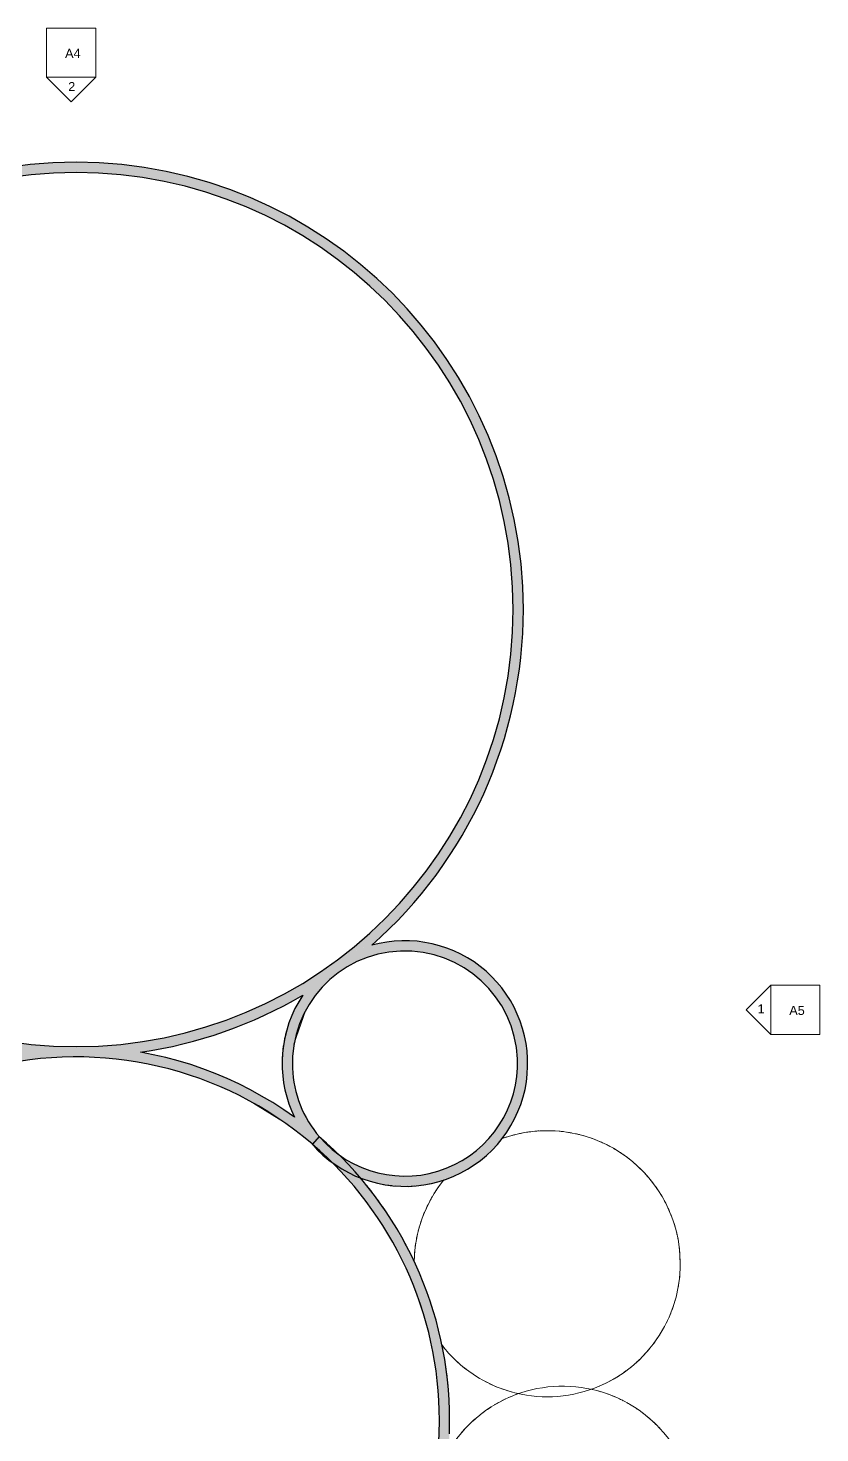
# Model space of a CAD drawing. Header units: inches. Extents: x -870 to 733, y -1250 to 961.
# Drawn here: x -41 to 733, y -411 to 961 of the extents above; entities that cross this region are included whole.
import ezdxf

# ---------------------------------------------------------------- set-up
doc = ezdxf.new("R2010")
doc.units = ezdxf.units.IN
doc.header["$MEASUREMENT"] = 0
for name, color, linetype, lineweight in [('A-DETL-MBND', 5, 'Continuous', 9), ('A-GENM', 13, 'Continuous', 9), ('A-ROOF', 132, 'Continuous', 13), ('A-WALL', 113, 'Continuous', 13), ('A-WALL-PATT', 111, 'Continuous', 13), ('G-ANNO-SYMB', 111, 'Continuous', 9)]:
    doc.layers.add(name, color=color, linetype=linetype, lineweight=lineweight)
doc.styles.add('Arial', font='arial.ttf', dxfattribs={"height": 8.851796})

# ---------------------------------------------------------------- blocks, each defined once
blk = doc.blocks.new('Opening-Cased - 36_ x 84_-254266-Staff Room Roof')
at = {"layer": 'A-DETL-MBND'}
blk.add_line((-18.2, 5), (17.4, 5), dxfattribs=at)
blk = doc.blocks.new('Opening-Cased - 36_ x 84_-V1-Staff Room Roof')
at = {"layer": 'A-DETL-MBND'}
blk.add_line((-17.2, 5), (16.8, 5), dxfattribs=at)
blk = doc.blocks.new('Opening-Cased - 36_ x 84_-V2-Staff Room Roof')
at = {"layer": 'A-DETL-MBND'}
blk.add_line((-18.2, 5), (16.4, 5), dxfattribs=at)
blk = doc.blocks.new('Elevation - Detail Number-164347-Staff Room Roof')
at = {"layer": 'G-ANNO-SYMB'}
for p, q in [((-0.25, -0.25), (-0.25, 0.25)), ((-0.25, 0.25), (0.25, 0.25)), ((0.25, 0.25), (0.25, -0.25)), ((0.25, -0.25), (-0.25, -0.25))]:
    blk.add_line(p, q, dxfattribs=at)
blk = doc.blocks.new('Elevation - Detail Number-164074-Staff Room Roof')
at = {"layer": 'G-ANNO-SYMB'}
for p, q in [((0, 0.25), (-0.25, 0)), ((0.25, 0), (0, 0.25)), ((-0.25, 0), (0.25, 0))]:
    blk.add_line(p, q, dxfattribs=at)

msp = doc.modelspace()

# ---------------------------------------------------------------- hatches: boundary and pattern name
at = {"layer": 'A-WALL-PATT'}
for points in [[(-421.1, 393), (-420.8, 407.5), (-420.1, 422.1), (-418.8, 436.6), (-417.1, 451.1), (-414.9, 465.5), (-412.1, 479.8), (-408.9, 494.1), (-405.2, 508.2), (-401.1, 522.1), (-396.4, 535.9), (-391.3, 549.6), (-385.7, 563.1), (-379.7, 576.3), (-373.2, 589.4), (-366.3, 602.2), (-358.9, 614.8), (-351.1, 627.1), (-342.9, 639.2), (-334.3, 651), (-325.3, 662.4), (-315.9, 673.6), (-306.1, 684.4), (-296, 694.9), (-285.5, 705), (-274.7, 714.8), (-263.5, 724.2), (-252.1, 733.2), (-240.3, 741.8), (-228.3, 750), (-215.9, 757.8), (-202.6, 765.5), (-190.5, 772.1), (-177.5, 778.6), (-164.2, 784.6), (-150.7, 790.2), (-137.1, 795.3), (-123.2, 799.9), (-109.3, 804.1), (-95.2, 807.8), (-80.8, 811), (-66.6, 813.7), (-52.2, 816), (-37.7, 817.7), (-23.2, 819), (-8.6, 819.7), (5.9, 820), (20.5, 819.7), (35.1, 819), (49.6, 817.7), (64.1, 816), (78.5, 813.7), (92.8, 811), (107, 807.8), (121.1, 804.1), (135.1, 799.9), (148.9, 795.3), (162.6, 790.2), (176, 784.6), (189.3, 778.6), (202.4, 772.1), (215.2, 765.2), (227.8, 757.8), (240.1, 750), (252.2, 741.8), (263.9, 733.2), (275.4, 724.2), (286.6, 714.8), (297.4, 705), (307.9, 694.9), (318, 684.4), (327.8, 673.6), (337.2, 662.4), (346.2, 651), (354.8, 639.2), (363, 627.1), (370.8, 614.8), (378.1, 602.2), (385.1, 589.4), (391.5, 576.3), (397.6, 563.1), (403.2, 549.6), (408.3, 535.9), (412.9, 522.1), (417.1, 508.2), (420.8, 494.1), (424, 479.8), (426.7, 465.5), (429, 451.1), (430.7, 436.6), (431.9, 422.1), (432.7, 407.5), (432.9, 393), (442.9, 393), (442.7, 407.7), (441.9, 422.5), (440.7, 437.2), (438.9, 451.8), (436.7, 466.4), (434, 480.9), (430.8, 495.3), (427.1, 509.6), (422.9, 523.8), (418.2, 537.8), (413.1, 551.6), (407.5, 565.3), (401.5, 578.8), (395, 592), (388, 605), (380.6, 617.8), (372.8, 630.3), (364.6, 642.6), (356, 654.6), (346.9, 666.2), (337.5, 677.6), (327.7, 688.6), (317.5, 699.3), (307, 709.7), (296.1, 719.7), (284.9, 729.3), (273.4, 738.5), (261.6, 747.4), (249.5, 755.8), (237.1, 763.8), (224.4, 771.4), (211.5, 778.6), (198.4, 785.3), (185, 791.6), (171.5, 797.4), (157.7, 802.8), (143.8, 807.6), (129.7, 812.1), (115.5, 816), (101.1, 819.5), (86.7, 822.4), (72.1, 824.9), (57.5, 826.9), (42.8, 828.4), (28.1, 829.4), (13.3, 829.9), (-1.5, 829.9), (-16.2, 829.4), (-30.9, 828.4), (-45.6, 826.9), (-60.2, 824.9), (-74.8, 822.4), (-89.3, 819.5), (-103.6, 816), (-117.8, 812.1), (-131.9, 807.6), (-145.8, 802.8), (-159.6, 797.4), (-173.2, 791.6), (-186.5, 785.3), (-199.7, 778.6), (-212.6, 771.4), (-225.2, 763.8), (-237.6, 755.8), (-249.7, 747.4), (-261.6, 738.5), (-273.1, 729.3), (-284.3, 719.7), (-295.1, 709.7), (-305.7, 699.3), (-315.8, 688.6), (-325.6, 677.6), (-335.1, 666.2), (-344.1, 654.6), (-352.7, 642.6), (-361, 630.3), (-368.8, 617.8), (-376.2, 605), (-383.1, 592), (-389.6, 578.8), (-395.7, 565.3), (-401.2, 551.6), (-406.4, 537.8), (-411, 523.8), (-415.2, 509.6), (-418.9, 495.3), (-422.1, 480.9), (-424.9, 466.4), (-427.1, 451.8), (-428.8, 437.2), (-430.1, 422.5), (-430.8, 407.7), (-431.1, 393)], [(-56.9, -39.5), (-44.5, -37.5), (-31.9, -36), (-19.3, -34.9), (-6.7, -34.3), (5.9, -34), (-8.6, -33.8), (-23.2, -33), (-37.7, -31.8), (-52.2, -30.1), (-66.6, -27.8), (-80.9, -25.1), (-95.2, -21.9), (-109.3, -18.2), (-123.2, -14), (-137.1, -9.4), (-150.7, -4.3), (-164.2, 1.3), (-177.5, 7.3), (-190.5, 13.8), (-203.3, 20.8), (-215.9, 28.1), (-228.3, 35.9), (-240.3, 44.1), (-252.1, 52.7), (-263.5, 61.7), (-274.7, 71.1), (-285.5, 80.9), (-296, 91), (-306.1, 101.5), (-315.9, 112.3), (-325.3, 123.5), (-334.3, 134.9), (-342.9, 146.7), (-351.1, 158.8), (-358.9, 171.1), (-366.3, 183.7), (-373.2, 196.5), (-379.7, 209.6), (-385.7, 222.8), (-391.3, 236.3), (-396.4, 250), (-401.1, 263.8), (-405.2, 277.8), (-408.9, 291.9), (-412.1, 306.1), (-414.9, 320.4), (-417.1, 334.8), (-418.8, 349.3), (-420.1, 363.8), (-420.8, 378.4), (-421.1, 393), (-431.1, 393), (-430.8, 378.5), (-430.1, 364.1), (-428.9, 349.8), (-427.3, 335.5), (-425.1, 321.2), (-422.5, 307), (-419.5, 292.9), (-415.9, 279), (-411.9, 265.1), (-407.5, 251.4), (-402.6, 237.8), (-397.3, 224.4), (-391.5, 211.2), (-385.3, 198.2), (-378.6, 185.4), (-371.6, 172.8), (-364.1, 160.5), (-357.7, 156), (-351, 150.8), (-345.6, 146.1), (-339.9, 140.6), (-334.6, 134.8), (-329.6, 128.8), (-324.9, 122.5), (-320.5, 116), (-316.5, 109.2), (-312.9, 102.2), (-309.7, 95.1), (-306.8, 87.7), (-296.7, 77.7), (-286.2, 68), (-275.5, 58.6), (-264.4, 49.6), (-253, 41), (-241.4, 32.7), (-229.5, 24.8), (-217.4, 17.3), (-205, 10.2), (-192.4, 3.5), (-179.2, -2.9), (-166.5, -8.6), (-153.3, -14), (-139.9, -19), (-126.4, -23.5), (-112.7, -27.6), (-98.9, -31.3), (-85, -34.5), (-71, -37.2)], [(68.8, -39.5), (82.7, -37.2), (96.6, -34.5), (110.3, -31.4), (123.9, -27.8), (137.5, -23.8), (150.8, -19.3), (164.1, -14.4), (177.1, -9.1), (191, -2.9), (202.7, 2.8), (215.2, 9.3), (227.5, 16.3), (232, 22.5), (236.8, 28.5), (242.1, 34.1), (247.7, 39.4), (253.7, 44.4), (259.9, 48.9), (266.5, 53), (273.2, 56.7), (280.2, 59.9), (287.4, 62.7), (294.8, 65), (305.3, 74.7), (315.6, 84.6), (325.5, 94.9), (335, 105.4), (344.2, 116.3), (353.1, 127.5), (361.6, 139), (369.7, 150.8), (377.4, 162.7), (384.7, 175), (391.6, 187.5), (398.1, 200.1), (404.2, 213), (409.8, 226.1), (415.1, 239.4), (419.9, 252.8), (424.2, 266.4), (428.1, 280.1), (431.6, 294), (434.6, 307.9), (437.1, 322), (439.2, 336.1), (440.8, 350.2), (442, 364.4), (442.7, 378.7), (442.9, 393), (432.9, 393), (432.7, 378.4), (431.9, 363.8), (430.7, 349.3), (429, 334.8), (426.7, 320.4), (424, 306.1), (420.8, 291.9), (417.1, 277.8), (412.9, 263.8), (408.3, 250), (403.2, 236.3), (397.6, 222.8), (391.5, 209.6), (385.1, 196.5), (378.1, 183.7), (370.8, 171.1), (363, 158.8), (354.8, 146.7), (346.2, 134.9), (337.2, 123.5), (327.8, 112.3), (318, 101.5), (307.9, 91), (297.4, 80.9), (286.6, 71.1), (275.4, 61.7), (263.9, 52.7), (252.2, 44.1), (240.1, 35.9), (227.8, 28.1), (215.2, 20.8), (202.4, 13.8), (189.3, 7.3), (176, 1.3), (162.6, -4.3), (148.9, -9.4), (135.1, -14), (121.1, -18.2), (107, -21.9), (92.8, -25.1), (78.5, -27.8), (64.1, -30.1), (49.6, -31.8), (35.1, -33), (20.5, -33.8), (5.9, -34), (18.6, -34.3), (31.2, -34.9), (43.8, -36), (56.3, -37.5)], [(207.3, -55.4), (217.3, -55), (217.2, -47.6), (217.6, -40.3), (218.6, -33), (220, -25.8), (221.9, -18.7), (224.2, -11.7), (227, -4.9), (230.3, 1.7), (234, 8), (238.1, 14.1), (242.6, 19.9), (247.5, 25.4), (252.8, 30.5), (258.4, 35.3), (264.2, 39.7), (270.4, 43.7), (276.8, 47.3), (283.5, 50.4), (290.3, 53.1), (297.3, 55.4), (304.5, 57.1), (311.7, 58.4), (319, 59.2), (326.4, 59.5), (333.7, 59.3), (341, 58.6), (348.3, 57.4), (355.4, 55.8), (362.5, 53.7), (369.4, 51.1), (376.1, 48), (382.5, 44.5), (388.8, 40.6), (394.7, 36.3), (400.4, 31.6), (405.7, 26.5), (410.6, 21.1), (415.2, 15.4), (419.4, 9.4), (423.2, 3.1), (426.6, -3.5), (429.5, -10.2), (432, -17.1), (434, -24.2), (435.5, -31.4), (436.5, -38.7), (437.1, -46), (447.1, -45.6), (446.5, -37.9), (445.5, -30.3), (443.9, -22.8), (441.9, -15.4), (439.4, -8.1), (436.5, -1), (433.1, 5.9), (429.2, 12.6), (425, 19), (420.3, 25.1), (415.3, 30.9), (409.9, 36.4), (404.2, 41.5), (398.1, 46.3), (391.8, 50.6), (385.1, 54.6), (378.3, 58.1), (371.2, 61.1), (364, 63.7), (356.6, 65.8), (349.1, 67.5), (341.5, 68.6), (333.8, 69.3), (326.1, 69.5), (318.4, 69.2), (310.8, 68.4), (303.2, 67.1), (295.7, 65.3), (288.4, 63), (281.2, 60.3), (274.2, 57.2), (267.4, 53.5), (260.8, 49.5), (254.6, 45), (248.6, 40.2), (242.9, 35), (237.6, 29.4), (232.7, 23.5), (228.2, 17.3), (224, 10.8), (220.3, 4.1), (217, -2.9), (214.2, -10), (211.8, -17.4), (209.9, -24.8), (208.5, -32.4), (207.6, -40), (207.2, -47.7)], [(-325.5, -271.8), (-320.5, -259.5), (-315, -247.4), (-309.1, -235.5), (-302.8, -223.8), (-296, -212.3), (-288.8, -201.1), (-281.2, -190.2), (-273.1, -179.6), (-264.7, -169.3), (-255.9, -159.3), (-246.8, -149.7), (-237.2, -140.4), (-227.4, -131.5), (-217.2, -122.9), (-206.7, -114.8), (-195.9, -107), (-184.8, -99.6), (-173.5, -92.7), (-161.9, -86.2), (-149.1, -79.7), (-138, -74.5), (-125.7, -69.4), (-113.3, -64.7), (-100.6, -60.4), (-87.9, -56.7), (-75, -53.4), (-62, -50.6), (-48.9, -48.3), (-35.7, -46.5), (-22.5, -45.2), (-9.2, -44.4), (4.1, -44.1), (17.4, -44.2), (31, -44.9), (43.9, -46.1), (57.1, -47.8), (70.3, -49.9), (83.3, -52.6), (96.2, -55.7), (109, -59.3), (121.7, -63.4), (134.2, -68), (146.5, -73.1), (158.6, -78.6), (170.5, -84.5), (182.2, -90.9), (193.6, -97.7), (204.8, -104.9), (215.6, -112.6), (226.2, -120.7), (236.4, -129), (236.2, -128.8), (232.3, -124), (228.6, -119), (225.2, -113.7), (222, -108.4), (219.2, -102.8), (208.8, -95.6), (198.1, -88.7), (187.2, -82.3), (176.2, -76.2), (164.9, -70.5), (153.4, -65.2), (141.7, -60.2), (129.9, -55.7), (117.9, -51.6), (105.8, -48), (93.6, -44.7), (81.2, -41.9), (68.8, -39.5), (56.3, -37.5), (43.8, -36), (31, -34.9), (18.6, -34.3), (5.9, -34), (-6.7, -34.3), (-19.3, -34.9), (-31.9, -36), (-44.5, -37.5), (-56.9, -39.5), (-69.7, -42), (-82.3, -44.9), (-94.9, -48.2), (-107.3, -52), (-119.5, -56.3), (-131.6, -61), (-143.6, -66.1), (-155.3, -71.6), (-166.9, -77.5), (-178.2, -83.9), (-189.3, -90.6), (-200.1, -97.8), (-210.7, -105.3), (-221, -113.2), (-231, -121.4), (-240.7, -130), (-250.1, -138.9), (-259.2, -148.2), (-268, -157.8), (-276.4, -167.7), (-284.4, -177.9), (-292.1, -188.3), (-299.4, -199.1), (-306.3, -210), (-312.8, -221.3), (-319.3, -233.4), (-324.7, -244.4), (-330, -256.2), (-334.8, -268.2)], [(330.7, -170.5), (338.6, -170), (345.8, -169), (353.3, -167.6), (360.6, -165.7), (367.8, -163.4), (374.9, -160.6), (381.8, -157.4), (388.4, -153.7), (394.8, -149.6), (401, -145.1), (406.8, -140.3), (412.3, -135.1), (417.5, -129.5), (422.5, -123.4), (426.7, -117.5), (430.8, -111), (434.4, -104.4), (437.6, -97.5), (440.3, -90.4), (442.6, -83.2), (444.5, -75.8), (445.8, -68.3), (446.7, -60.8), (447.1, -53.2), (447.1, -45.6), (437.1, -46), (437.1, -53.4), (436.7, -60.7), (435.8, -68), (434.4, -75.2), (432.5, -82.3), (430.1, -89.3), (427.3, -96), (424, -102.6), (420.3, -109), (416.2, -115.1), (411.7, -120.9), (406.8, -126.3), (401.6, -131.5), (396, -136.3), (390.1, -140.7), (384, -144.7), (377.6, -148.3), (370.9, -151.4), (364.1, -154.1), (357.1, -156.4), (350, -158.1), (342.7, -159.4), (335.4, -160.2), (328.1, -160.5), (320.8, -160.3), (313.4, -159.6), (306.2, -158.5), (299, -156.8), (292, -154.7), (285.1, -152.2), (278.4, -149.1), (272, -145.6), (265.7, -141.7), (259.8, -137.4), (254.1, -132.8), (248.8, -127.7), (243.8, -122.3), (236.2, -128.8), (236.5, -129.1), (241.6, -134.7), (247.1, -139.9), (253, -144.8), (259.1, -149.3), (265.5, -153.4), (272.1, -157.1), (278.9, -160.4), (286, -163.2), (293.2, -165.6), (300.5, -167.5), (308, -169), (315.5, -169.9), (323.1, -170.4)], [(236.2, -128.8), (243.8, -122.3), (239.2, -116.5), (235, -110.5), (231.2, -104.2), (227.8, -97.6), (224.8, -90.9), (222.4, -83.9), (220.4, -76.8), (218.8, -69.6), (217.8, -62.3), (217.3, -55), (207.3, -55.4), (207.8, -62.4), (208.7, -69.4), (210, -76.3), (211.7, -83.1), (213.8, -89.8), (216.3, -96.4), (219.2, -102.8), (222, -108.4), (225.2, -113.7), (228.6, -119), (232.3, -124)], [(370.9, -399), (370.7, -385.9), (370, -372.8), (368.8, -359.8), (367.2, -346.7), (365, -333.8), (362.5, -320.9), (359.4, -308.2), (355.9, -295.5), (352, -283), (347.6, -270.6), (342.8, -258.4), (337.5, -246.4), (331.8, -234.6), (325.7, -223), (319.1, -211.6), (312.2, -200.5), (304.9, -189.6), (297.1, -179), (289, -168.7), (280.6, -158.6), (271.8, -148.9), (262.6, -139.5), (253.1, -130.5), (243.3, -121.8), (236.8, -129.4), (246.7, -138.2), (256.3, -147.4), (265.6, -157), (274.5, -166.9), (283, -177.1), (291.1, -187.7), (298.9, -198.5), (306.2, -209.7), (313.1, -221), (319.9, -233.4), (325.6, -244.6), (331.1, -256.7), (336.2, -269), (340.9, -281.4), (345.1, -294.1), (348.8, -306.9), (352, -319.8), (354.7, -332.8), (356.9, -346), (358.7, -359.2), (359.9, -372.4), (360.7, -385.7), (360.9, -399), (366.5, -399)], [(3.7, -764), (17.1, -763.9), (31, -763.2), (43.8, -762.1), (57.1, -760.4), (70.3, -758.3), (83.4, -755.7), (96.4, -752.6), (109.4, -749.1), (122.1, -745.1), (134.7, -740.6), (147.2, -735.6), (159.4, -730.2), (171.4, -724.4), (183.3, -718.1), (194.8, -711.4), (206.2, -704.2), (217.2, -696.7), (228, -688.7), (238.5, -680.4), (248.6, -671.7), (258.4, -662.6), (267.9, -653.2), (277.1, -643.4), (285.9, -633.3), (294.3, -622.9), (302.3, -612.1), (309.9, -601.1), (317.1, -589.9), (323.9, -578.3), (330.2, -566.5), (336.2, -554.5), (341.6, -542.3), (346.7, -529.9), (351.2, -517.3), (355.3, -504.6), (359, -491.7), (362.1, -478.7), (364.8, -465.6), (367, -452.4), (368.7, -439.1), (370, -425.5), (370.7, -412.4), (370.9, -399), (360.9, -399), (360.7, -412.3), (359.9, -425.5), (358.7, -438.7), (357, -451.8), (354.8, -464.9), (352.1, -477.8), (348.9, -490.7), (345.2, -503.4), (341.1, -516), (336.5, -528.4), (331.4, -540.8), (326, -552.7), (320, -564.5), (313.6, -576.1), (306.8, -587.5), (299.6, -598.6), (291.9, -609.4), (283.9, -619.9), (275.4, -630.1), (266.6, -640), (257.5, -649.6), (247.9, -658.8), (238.1, -667.6), (227.9, -676.1), (217.4, -684.2), (206.6, -691.9), (195.6, -699.1), (184.3, -706), (172.7, -712.4), (160.9, -718.4), (148.9, -724), (136.6, -729.1), (124.2, -733.8), (111.7, -737.9), (99, -741.6), (86.1, -744.9), (73.2, -747.6), (60.1, -749.9), (47, -751.7), (33.8, -752.9), (20.6, -753.7), (7.4, -754), (-5.9, -753.8), (-19.1, -753.2), (-32.3, -752), (-45.4, -750.3), (-58.5, -748.1), (-71.5, -745.5), (-84.3, -742.4), (-97.1, -738.8), (-109.7, -734.7), (-122.1, -730.1), (-134.4, -725.1), (-146.4, -719.7), (-158.3, -713.8), (-169.9, -707.4), (-181.3, -700.7), (-192.7, -693.3), (-203.3, -685.9), (-213.8, -677.9), (-224.1, -669.5), (-234, -660.7), (-243.6, -651.6), (-252.8, -642.1), (-261.7, -632.3), (-270.2, -622.1), (-278.3, -611.7), (-286.1, -600.9), (-293.4, -589.9), (-300.3, -578.6), (-306.8, -567.1), (-312.8, -555.3), (-318.4, -543.3), (-323.6, -531.1), (-328.3, -518.7), (-332.5, -506.1), (-336.3, -493.5), (-339.6, -480.6), (-342.4, -467.7), (-344.7, -454.6), (-346.5, -441.5), (-347.9, -428.4), (-348.7, -415.1), (-349.1, -401.9), (-348.9, -388.7), (-348.3, -375.4), (-347.2, -362.2), (-345.5, -349.1), (-343.4, -336), (-340.8, -323), (-337.8, -310.2), (-334.2, -297.4), (-330.2, -284.8), (-325.7, -272.3), (-329.6, -278), (-333.9, -283.4), (-338.6, -288.6), (-343.5, -293.5), (-347, -305.8), (-350, -318.3), (-352.6, -330.9), (-354.8, -343.5), (-356.5, -356.2), (-357.8, -369), (-358.7, -381.8), (-359, -394.6), (-359, -407.5), (-358.5, -420.3), (-357.5, -433.1), (-356.1, -445.8), (-352.9, -449.1), (-350, -452.6), (-347.5, -456.4), (-345.3, -460.5), (-343.6, -464.7), (-342.2, -469), (-341.3, -473.5), (-340.8, -478.1), (-340.7, -482.6), (-341.1, -487.2), (-341.9, -491.7), (-343.1, -496.1), (-344.7, -500.3), (-340.8, -513.1), (-336.4, -525.8), (-331.5, -538.2), (-326.2, -550.5), (-320.4, -562.6), (-314.2, -574.4), (-307.5, -586), (-300.5, -597.4), (-293, -608.5), (-285.1, -619.3), (-276.8, -629.9), (-268.2, -640.1), (-259.2, -649.9), (-249.8, -659.5), (-240.1, -668.7), (-230, -677.5), (-219.6, -686), (-208.4, -694.5), (-198, -701.8), (-186.8, -709), (-175.3, -715.9), (-163.5, -722.3), (-151.6, -728.3), (-139.4, -733.9), (-127, -739), (-114.5, -743.6), (-101.8, -747.8), (-88.9, -751.5), (-75.9, -754.8), (-62.8, -757.5), (-49.6, -759.8), (-36.4, -761.6), (-23, -762.9), (-9.7, -763.7)]]:
    msp.add_hatch(color=256, dxfattribs=at).paths.add_polyline_path(points, flags=0)

# ---------------------------------------------------------------- linework, layer by layer
at = {"layer": 'A-ROOF'}
for centre, radius, start, end in [((327.2, -50.5), 120, 146.1924, 147.8141), ((327.2, -50.5), 120, 153.1815, 155.1273), ((327.2, -50.5), 120, 149.5373, 151.4692), ((327.2, -50.5), 120, 160.4698, 162.4592), ((327.2, -50.5), 120, 156.8257, 158.7898), ((327.2, -50.5), 120, 167.7581, 169.8415), ((327.2, -50.5), 120, 164.114, 166.1398), ((327.2, -50.5), 120, 175.0464, 177.4762), ((327.2, -50.5), 120, 171.4023, 173.5894), ((327.2, -50.5), 120, 178.6905, 182.3346), ((466.2, -246.1), 130, 3.8942, 109.7886), ((327.2, -50.5), 120, 248.8292, 249.3826), ((5.9, -399), 365, 39.7055, 40.4157), ((327.2, -50.5), 120, 251.1654, 252.9959), ((466.2, -246.1), 130, 140.9537, 179.0212), ((327.2, -50.5), 120, 287.3016, 288.435), ((466.2, -246.1), 130, 141.0304, 141.4235), ((5.9, -399), 365, 37.6924, 38.8438), ((327.2, -50.5), 120, 254.7791, 256.6093), ((327.2, -50.5), 120, 258.3928, 260.2226), ((327.2, -50.5), 120, 262.0064, 263.8359), ((327.2, -50.5), 120, 265.6201, 267.4493), ((327.2, -50.5), 120, 269.2337, 271.0626), ((327.2, -50.5), 120, 272.8473, 274.676), ((327.2, -50.5), 120, 276.4609, 278.2893), ((327.2, -50.5), 120, 280.0745, 281.9027), ((466.2, -246.1), 130, 147.6681, 148.4069), ((327.2, -50.5), 120, 283.6881, 285.516), ((466.2, -246.1), 130, 144.1949, 144.9152), ((5.9, -399), 365, 35.6536, 36.8565), ((5.9, -399), 365, 33.5367, 34.8704), ((466.2, -246.1), 130, 154.6144, 155.3905), ((466.2, -246.1), 130, 151.1413, 151.8987), ((5.9, -399), 365, 28.9157, 32.8851), ((466.2, -246.1), 130, 161.5607, 162.3746), ((466.2, -246.1), 130, 158.0876, 158.8825), ((466.2, -246.1), 130, 165.0339, 165.8668), ((5.9, -399), 365, 26.9303, 28.2535), ((466.2, -246.1), 130, 171.9801, 172.8517), ((466.2, -246.1), 130, 168.507, 169.3591), ((5.9, -399), 365, 25.1944, 26.1435), ((466.2, -246.1), 130, 178.0221, 178.9263), ((466.2, -246.1), 130, 175.4532, 176.3444), ((466.2, -246.1), 130, 217.7271, 3.8942), ((5.9, -399), 365, 10.8763, 11.5686), ((5.9, -399), 365, 8.8622, 9.9863), ((5.9, -399), 365, 6.8366, 7.9879), ((5.9, -399), 365, 4.7856, 5.9902), ((481.2, -495.7), 130, 354.9317, 149.1413), ((5.9, -399), 365, 2.6587, 3.993), ((5.9, -399), 365, 0, 1.9963), ((5.9, -399), 365, 358.1124, 0)]:
    msp.add_arc(centre, radius, start, end, dxfattribs=at)
at = {"layer": 'A-WALL', "lineweight": 30}
msp.add_line((243.3, -121.8), (236.8, -129.4), dxfattribs=at)
at = {"layer": 'A-WALL'}
for p, q in [((336.2, -243.7), (336.3, -243.8)), ((363.5, -325.7), (363.5, -325.8)), ((363.5, -325.8), (364.8, -327.4)), ((509.2, -368.8), (509.9, -368.5)), ((434.5, -372.2), (438.1, -373)), ((438.1, -373), (435.8, -373.9))]:
    msp.add_line(p, q, dxfattribs=at)
at = {"layer": 'A-WALL', "lineweight": 30, "flags": 128}
for points in [[(447.1, -45.6), (446.5, -38.2), (445.5, -30.8), (444.1, -23.5), (442.2, -16.3), (439.8, -9.2), (437, -2.3), (433.8, 4.5), (430.2, 11), (426.2, 17.3), (421.8, 23.3), (417, 29), (411.9, 34.5), (406.4, 39.6), (400.7, 44.3), (394.7, 48.7), (388.4, 52.7), (381.8, 56.3), (375.1, 59.5), (368.2, 62.3), (361.1, 64.6), (353.9, 66.5), (346.5, 67.9), (339.1, 68.9), (331.7, 69.4), (324.2, 69.5), (316.8, 69), (309.4, 68.2), (302, 66.8), (294.8, 65)], [(227.5, 16.3), (223.4, 9.8), (219.8, 3.2), (216.7, -3.7), (213.9, -10.7), (211.7, -18), (209.8, -25.3), (208.5, -32.8), (207.6, -40.3), (207.2, -47.8), (207.3, -55.4)], [(219.2, -102.8), (208.8, -95.6), (198.1, -88.7), (187.2, -82.3), (176.2, -76.2), (164.9, -70.5), (153.4, -65.2), (141.7, -60.2), (129.9, -55.7), (117.9, -51.6), (105.8, -48), (93.6, -44.7), (81.2, -41.9), (68.8, -39.5)], [(236.5, -129.1), (241.6, -134.7), (247.1, -139.9), (253, -144.8), (259.1, -149.3), (265.5, -153.4), (272.1, -157.1), (278.9, -160.4), (286, -163.2), (293.2, -165.6), (300.5, -167.5), (308, -169), (315.5, -169.9), (323.1, -170.4), (330.7, -170.5), (338.3, -170), (345.8, -169), (353.3, -167.6), (360.6, -165.7), (367.8, -163.4), (374.9, -160.6), (381.8, -157.4), (388.4, -153.7), (394.8, -149.6), (401, -145.1), (406.8, -140.3), (412.3, -135.1), (417.5, -129.5), (422.3, -123.6), (426.7, -117.5), (430.8, -111), (434.4, -104.4), (437.6, -97.5), (440.3, -90.4), (442.6, -83.2), (444.5, -75.8), (445.8, -68.3), (446.7, -60.8), (447.1, -53.2), (447.1, -45.6)], [(207.3, -55.4), (207.8, -62.4), (208.7, -69.4), (210, -76.3), (211.7, -83.1), (213.8, -89.8), (216.3, -96.4), (219.2, -102.8)], [(370.7, -412.4), (370.9, -399)]]:
    msp.add_lwpolyline(points, dxfattribs=at)
at = {"layer": 'A-WALL', "flags": 128}
for points in [[(596.2, -245.1), (596.2, -245), (595.9, -237.3)], [(595.4, -260.8), (595.4, -260.3), (595.8, -256.1)], [(596, -253), (596, -252.6), (596.2, -247.7)], [(592.7, -276.2), (592.8, -275.5), (593.6, -271.9)], [(594.2, -268.5), (594.3, -267.9), (594.9, -264.1)], [(588.1, -291.2), (588.5, -290.2), (589.5, -287.2)], [(590.6, -283.8), (590.9, -282.9), (591.8, -279.6)], [(581.8, -305.6), (582.4, -304.3), (583.6, -301.8)], [(585.2, -298.5), (585.7, -297.3), (586.8, -294.6)], [(573.8, -319.1), (574.7, -317.6), (576.1, -315.6)], [(578, -312.4), (578.8, -311.1), (580.1, -308.8)], [(564.2, -331.5), (565.5, -329.9), (566.9, -328.3)], [(569.2, -325.4), (570.3, -323.9), (571.7, -322.1)], [(367, -330.2), (368.3, -331.6), (369.8, -333.4)], [(372.2, -335.9), (373.4, -337.1), (375.2, -339)], [(377.7, -341.4), (378.8, -342.4), (380.9, -344.3)], [(553.2, -342.7), (555, -341.1), (556.3, -339.8)], [(558.9, -337.2), (560.4, -335.7), (561.7, -334.2)], [(383.6, -346.5), (384.5, -347.2), (387, -349.2)], [(389.7, -351.2), (390.5, -351.8), (393.4, -353.8)], [(396.1, -355.6), (396.7, -356), (400.2, -358.1)], [(534.4, -356.8), (536.8, -355.3), (537.9, -354.5)], [(540.9, -352.5), (543.1, -350.9), (544.3, -350)], [(547.2, -347.8), (549.2, -346.2), (550.4, -345.1)], [(402.8, -359.6), (403.2, -359.8), (407.7, -362.2)], [(409.7, -363.2), (409.8, -363.3), (416.7, -366.3), (416.8, -366.3)], [(418.2, -366.9), (423.7, -369), (424, -369.1)], [(426.7, -370), (430.9, -371.2), (431.4, -371.4)], [(513.2, -367.3), (516.4, -366), (517.2, -365.7)], [(520.5, -364.2), (523.4, -362.8), (524.3, -362.4)], [(527.5, -360.7), (530.2, -359.2), (531.2, -358.7)], [(418.5, -381.8), (417.6, -382.3), (414.5, -384.1)], [(425.4, -378.3), (424.3, -378.8), (421.5, -380.2)], [(432.5, -375.2), (431.1, -375.7), (428.5, -376.9)], [(399.2, -394.8), (399, -395), (393.4, -399.9), (393.3, -399.9)], [(405.3, -390.1), (405, -390.4), (400.9, -393.5)], [(411.8, -385.8), (411.2, -386.2), (407.8, -388.4)], [(385.8, -407.4), (382.9, -410.6), (382.5, -411.1)], [(392.2, -401), (388, -405.1), (387.7, -405.3)]]:
    msp.add_lwpolyline(points, dxfattribs=at)
at = {"layer": 'A-WALL', "lineweight": 30}
for centre, radius, start, end in [((5.9, 393), 437, 360, 180), ((5.9, 393), 427, 0, 180), ((5.9, 393), 427, 180, 270), ((5.9, 393), 427, 270, 0), ((5.9, 393), 437, 311.3788, 360), ((327.2, -50.5), 110, 2.3346, 182.3346), ((5.9, 393), 437, 278.2711, 300.4591), ((5.9, -399), 355, 49.4982, 159.0009), ((327.2, -50.5), 110, 220.7381, 2.3346), ((327.2, -50.5), 110, 182.3346, 220.7381), ((5.9, -399), 365, 360, 49.4377), ((5.9, -399), 355, 0, 49.4377), ((5.9, -399), 355, 159.0871, 360)]:
    msp.add_arc(centre, radius, start, end, dxfattribs=at)
at = {"layer": 'A-WALL'}
for centre, start, end in [((466.2, -246.1), 107.6566, 109.4499), ((466.2, -246.1), 104.1372, 105.9313), ((466.2, -246.1), 100.6177, 102.4127), ((466.2, -246.1), 97.0981, 98.8942), ((466.2, -246.1), 93.5784, 95.3756), ((466.2, -246.1), 90.0586, 91.857), ((466.2, -246.1), 86.5387, 88.3385), ((466.2, -246.1), 83.0187, 84.8199), ((466.2, -246.1), 79.4985, 81.3014), ((466.2, -246.1), 75.9781, 77.7829), ((466.2, -246.1), 72.4575, 74.2643), ((466.2, -246.1), 68.9367, 70.7458), ((466.2, -246.1), 65.4156, 67.2273), ((466.2, -246.1), 61.8942, 63.7087), ((466.2, -246.1), 58.3723, 60.1902), ((466.2, -246.1), 54.8501, 56.6717), ((466.2, -246.1), 51.3272, 53.1532), ((466.2, -246.1), 47.8036, 49.6347), ((466.2, -246.1), 140.9632, 141.1173), ((466.2, -246.1), 44.2791, 46.1162), ((466.2, -246.1), 40.7534, 42.5976), ((466.2, -246.1), 37.2262, 39.0791), ((466.2, -246.1), 146.367, 148.1545), ((466.2, -246.1), 142.848, 144.6359), ((466.2, -246.1), 33.6969, 35.5606), ((466.2, -246.1), 30.1648, 32.0421), ((466.2, -246.1), 153.4048, 155.1919), ((466.2, -246.1), 149.8859, 151.6732), ((466.2, -246.1), 26.6283, 28.5236), ((466.2, -246.1), 23.0853, 25.0051), ((466.2, -246.1), 160.4425, 162.2292), ((466.2, -246.1), 156.9236, 158.7105), ((466.2, -246.1), 19.5314, 21.4866), ((466.2, -246.1), 167.4801, 169.2666), ((466.2, -246.1), 163.9613, 165.7479), ((466.2, -246.1), 15.9572, 17.9681), ((466.2, -246.1), 12.3383, 14.4496), ((466.2, -246.1), 170.9989, 172.7853), ((466.2, -246.1), 8.5853, 10.9311), ((466.2, -246.1), 3.8942, 7.3948), ((466.2, -246.1), 178.0364, 178.9263), ((466.2, -246.1), 174.5176, 176.3041), ((481.2, -495.7), 76.8089, 77.5406), ((481.2, -495.7), 73.3215, 75.1333), ((481.2, -495.7), 69.8339, 71.6446), ((481.2, -495.7), 66.3462, 68.1563), ((481.2, -495.7), 62.8583, 64.6683), ((481.2, -495.7), 59.3702, 61.1804), ((481.2, -495.7), 55.8818, 57.6928), ((481.2, -495.7), 52.393, 54.2053), ((481.2, -495.7), 48.9039, 50.718), ((481.2, -495.7), 45.4143, 47.2308), ((481.2, -495.7), 41.9242, 43.7437)]:
    msp.add_arc(centre, 130, start, end, dxfattribs=at)

# ---------------------------------------------------------------- block references
at = {"layer": 'A-GENM'}
for name, p, rotation in [('Opening-Cased - 36_ x 84_-254266-Staff Room Roof', (219.8, -13.5), 250.833014313194), ('Opening-Cased - 36_ x 84_-V1-Staff Room Roof', (196.6, -94.2), 147.9230533814856), ('Opening-Cased - 36_ x 84_-V2-Staff Room Roof', (348, -288.4), 107.8774129215224)]:
    msp.add_blockref(name, p, dxfattribs=dict(at, rotation=rotation))
at = {"layer": 'G-ANNO-SYMB', "xscale": 95.99999999999994, "yscale": 95.99999999999994, "zscale": 95.99999999999994}
for p in [(1.2, 937.1), (708.6, 2)]:
    msp.add_blockref('Elevation - Detail Number-164347-Staff Room Roof', p, dxfattribs=at)
at = {"layer": 'G-ANNO-SYMB', "extrusion": (0, 0, -1), "xscale": 95.99999999999994, "yscale": 95.99999999999994, "zscale": 95.99999999999994, "rotation": 180}
msp.add_blockref('Elevation - Detail Number-164074-Staff Room Roof', (-1.2, 913.1), dxfattribs=at)
at = {"layer": 'G-ANNO-SYMB', "xscale": 95.99999999999994, "yscale": 95.99999999999994, "zscale": 95.99999999999994, "rotation": 90}
msp.add_blockref('Elevation - Detail Number-164074-Staff Room Roof', (684.6, 2), dxfattribs=at)

# ---------------------------------------------------------------- next in the draw order: texts
at = {"layer": 'G-ANNO-SYMB', "char_height": 8.85, "attachment_point": 2, "line_spacing_factor": 0.938532, "style": 'Arial', "bg_fill": 3, "box_fill_scale": 1.25, "bg_fill_color": 0, "bg_fill_transparency": 0}
for s, insert, width in [('A4', (2.8, 940.9), 18.036), ('2', (1.7, 908.4), 8.208), ('1', (675.1, 7.3), 8.208), ('A5', (710.2, 5.8), 18.036)]:
    msp.add_mtext(s, dxfattribs=dict(at, insert=insert, width=width))

doc.saveas('drawing.dxf')
